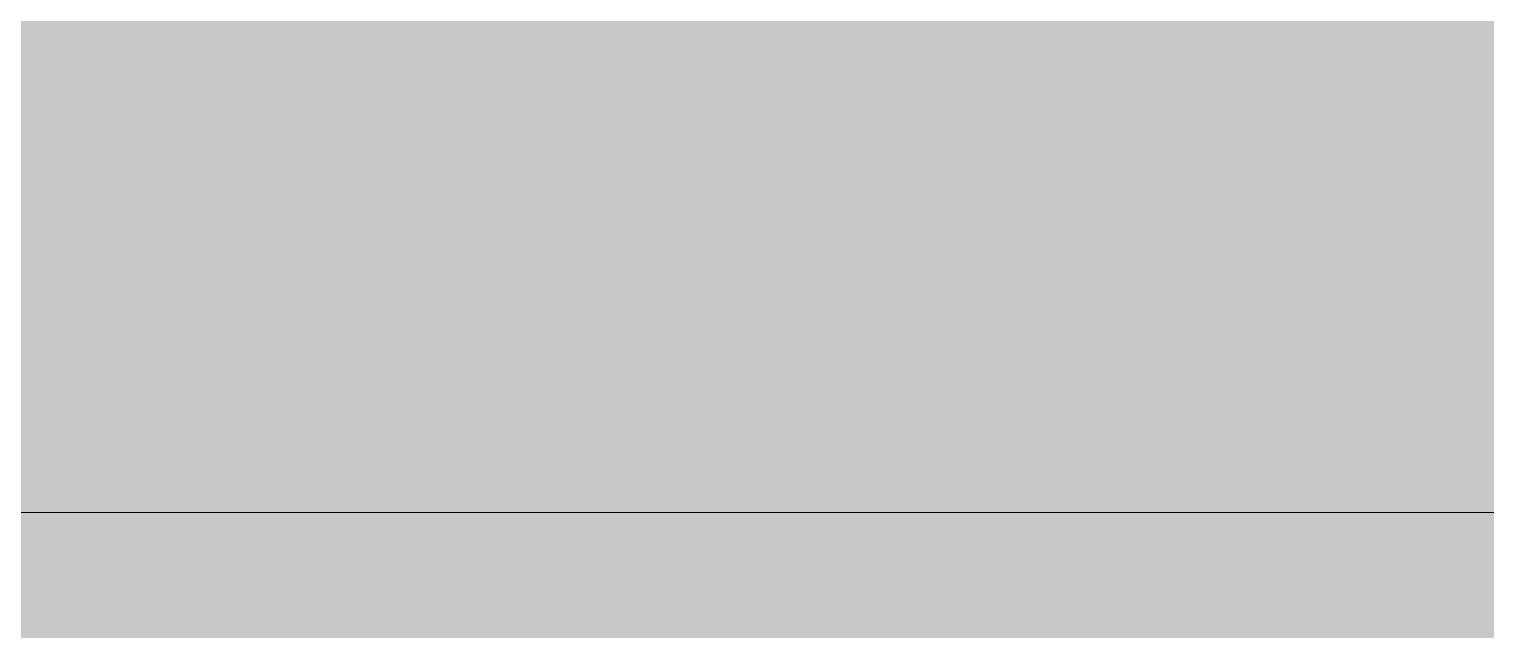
# Model space of a CAD drawing. Extents: x 896 to 2105, y -2364 to -636.
# Drawn here: x 1371.5 to 1441.3, y -2334.7 to -2305.9 of the extents above; entities that cross this region are included whole.
import ezdxf

# ---------------------------------------------------------------- set-up
doc = ezdxf.new("R2010")
doc.units = 0
doc.header["$MEASUREMENT"] = 0
doc.layers.add('Layer 1', color=7, linetype='Continuous')

# ---------------------------------------------------------------- blocks, each defined once
blk = doc.blocks.new('block 4')
at = {"layer": 'Layer 1', "true_color": 0x2e3543}
h = blk.add_hatch(color=159, dxfattribs=at)
h.dxf.hatch_style = 2
h.paths.add_polyline_path([(2105.133, -2363.557), (895.764, -2363.557), (895.764, -635.891), (2105.133, -635.891)])
blk = doc.blocks.new('block 3')
at = {"layer": 'Layer 1'}
blk.add_blockref('block 4', (0, 0), dxfattribs=at)
blk = doc.blocks.new('block 2')
at = {"layer": 'Layer 1', "lineweight": 0}
blk.add_open_spline([(2014.66, -670.36), (2014.66, -670.36), (986.242, -670.36), (986.242, -670.36), (953.086, -670.36), (926.147, -697.33), (926.147, -730.455), (926.147, -730.455), (926.147, -1060.157), (926.147, -1060.157), (926.147, -1060.157), (926.147, -1153.774), (926.147, -1153.774), (926.147, -1153.774), (926.147, -1162.795), (926.147, -1162.795), (926.147, -1162.795), (926.147, -1178.032), (926.147, -1178.032), (926.147, -1178.032), (926.147, -2268.983), (926.147, -2268.983), (926.147, -2302.139), (953.086, -2329.078), (986.242, -2329.078), (986.242, -2329.078), (2014.66, -2329.078), (2014.66, -2329.078), (2047.785, -2329.078), (2074.755, -2302.139), (2074.755, -2268.983), (2074.755, -2268.983), (2074.755, -1071.951), (2074.755, -1071.951), (2074.755, -1071.951), (2074.755, -794.634), (2074.755, -794.634), (2074.755, -794.634), (2074.755, -730.455), (2074.755, -730.455), (2074.755, -697.33), (2047.785, -670.36), (2014.66, -670.36)], degree=3, knots=[0, 0, 0, 0, 1, 1, 1, 2, 2, 2, 3, 3, 3, 4, 4, 4, 5, 5, 5, 6, 6, 6, 7, 7, 7, 8, 8, 8, 9, 9, 9, 10, 10, 10, 11, 11, 11, 12, 12, 12, 13, 13, 13, 14, 14, 14, 14], dxfattribs=at)
at = {"layer": 'Layer 1'}
blk.add_blockref('block 3', (0, 0), dxfattribs=at)

msp = doc.modelspace()

# ---------------------------------------------------------------- block references
at = {"layer": 'Layer 1'}
msp.add_blockref('block 2', (0, 0), dxfattribs=at)

doc.saveas('drawing.dxf')
